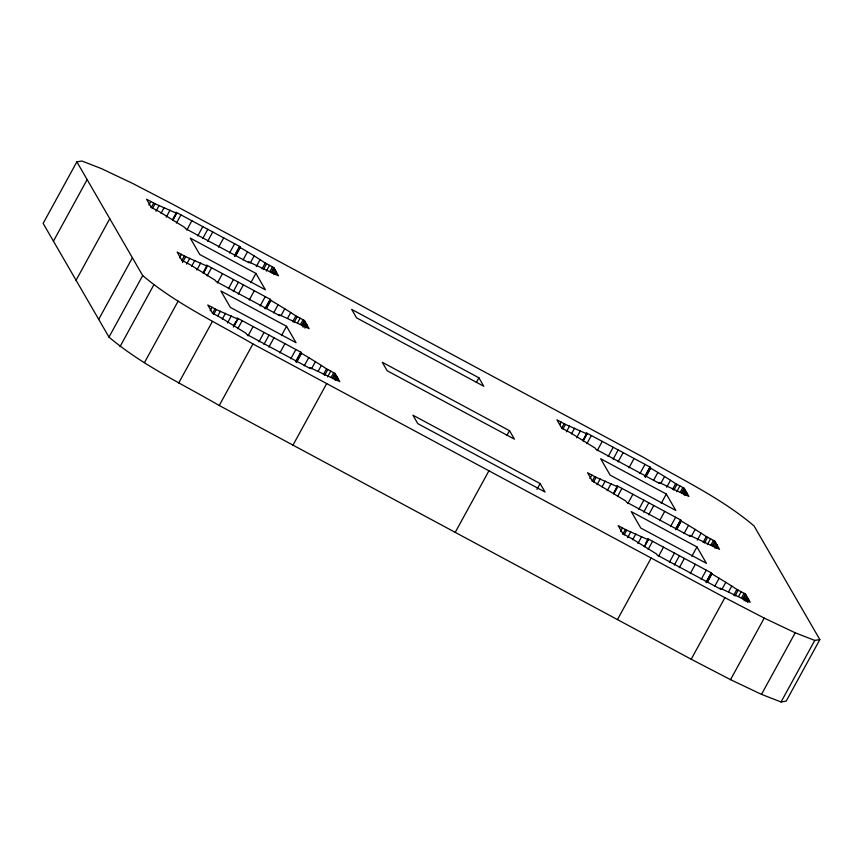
<?xml version="1.0" encoding="UTF-8"?>
<svg xmlns="http://www.w3.org/2000/svg" width="863" height="863" viewBox="0 0 863 863"><rect width="100%" height="100%" fill="white"/><g stroke="black" fill="none" stroke-linecap="round" stroke-linejoin="round"><path stroke-width="1.29" d="M76.85 161.834L43.15 223.398L108.986 337.12C142.093 365.146 181.953 383.808 219.245 405.502L691.198 659.235L730.53 679.656L761.5 694.359L781.058 701.975L786.15 701.166L819.85 639.602L754.014 525.88C720.907 497.854 681.047 479.192 643.755 457.498L171.802 203.765L132.471 183.344L101.5 168.641L81.942 161.025L76.85 161.834L142.697 275.556C175.793 303.582 215.653 322.244 252.945 343.938L724.909 597.671L764.24 618.102L795.211 632.795L814.769 640.411L819.85 639.602M53.441 241.165L87.141 179.601M76.073 280.259L109.774 218.695M148.889 204.984L150.798 201.5M151.187 207.713L153.733 203.075M152.514 208.436L155.06 203.787L176.613 213.312L172.794 220.281M155.998 211.198L159.18 205.383M98.706 319.353L132.406 257.789M161.014 213.334L164.197 207.53M166.214 217.152L170.033 210.184M173.118 218.566L176.3 212.762M173.334 218.943L176.516 213.139M108.986 337.12L142.697 275.556M176.494 223.01L180.95 214.887M120.033 346.602L153.733 285.038M186.796 230.054L191.877 220.755M179.515 257.875L181.424 254.391M181.813 260.615L184.348 255.966M182.503 262.492L185.685 256.678L207.239 266.203L203.42 273.172M197.724 235.933L202.816 226.635M186.624 264.089L189.806 258.285M202.697 238.598L207.778 229.31M191.64 266.236L194.822 260.421M207.67 241.273L212.751 231.985M144.455 362.633L178.166 301.068M196.84 270.043L200.658 263.075M203.107 272.622L206.279 266.818M203.323 272.999L207.142 266.031M218.598 247.152L223.69 237.854M207.12 275.912L211.575 267.778M229.536 253.032L234.617 243.733M217.411 282.945L222.503 273.657M234.499 255.696L239.59 246.408L175.976 212.212L176.613 213.312M234.596 255.869L239.687 246.581M234.822 256.246L239.903 246.958M235.675 255.47L240.13 247.336M235.772 255.631L240.227 247.508L239.59 246.408M210.141 310.777L212.05 307.293M212.427 313.506L214.973 308.857M243.042 259.957L247.498 251.823L240.227 247.508M213.765 314.218L216.3 309.58L237.864 319.094L234.046 326.063M228.35 288.825L233.442 279.536M178.717 382.999L212.417 321.435M217.886 315.826L220.432 311.176M233.323 291.5L238.404 282.201M250.335 262.859L254.154 255.89L247.498 251.823M222.266 319.127L225.448 313.323M238.285 294.164L243.377 284.876M256.279 266.613L260.097 259.644L254.154 255.89M227.465 322.945L231.284 315.966M250.842 282.697L255.923 273.409L190.259 238.102L199.752 254.499L265.416 289.806L255.923 273.409M262.072 268.835L265.254 263.032L260.097 259.644M263.409 269.547L266.581 263.744M233.722 325.513L235.631 322.028M233.312 327.055L237.757 318.922M249.224 300.044L254.305 290.755M266.333 271.122L269.515 265.319M237.746 328.803L242.19 320.669M269.892 271.543L272.438 266.894M271.219 272.255L273.765 267.606L265.254 263.032M271.597 272.891L274.143 268.242M273.042 273.139L274.952 269.655M273.862 274.553L275.772 271.068M274.866 274.024L276.138 271.705M275.243 274.671L276.516 272.341M260.151 305.923L265.243 296.635M248.037 335.836L253.129 326.548M265.124 308.598L270.216 299.299L206.602 265.103L207.239 266.203M265.221 308.771L270.313 299.472M266.074 307.983L270.529 299.849M266.3 308.361L270.745 300.227M266.397 308.533L270.853 300.4L270.216 299.299M219.245 405.502L252.945 343.938M273.668 312.848L278.123 304.725L270.853 300.4M258.976 341.716L264.056 332.428M263.938 344.391L269.029 335.103M280.96 315.75L284.779 308.781L278.123 304.725M268.911 347.066L274.002 337.767M287.541 318.35L290.723 312.535L284.779 308.781M281.467 335.599L286.548 326.3L220.885 291.004L230.378 307.401L296.041 342.697L286.548 326.3M292.697 321.737L295.88 315.923L290.723 312.535M294.024 322.449L297.206 316.635M279.849 352.945L284.93 343.647M297.595 322.859L300.13 318.21M300.518 324.434L303.064 319.785M301.845 325.146L304.391 320.497L295.88 315.923M302.223 325.793L304.758 321.144M303.032 327.196L305.578 322.546M305.124 326.279L306.397 323.959M304.855 328.08L306.764 324.596M305.869 327.562L307.131 325.243M290.777 358.814L295.869 349.526M295.75 361.489L300.831 352.201L237.228 318.005L237.864 319.094M295.847 361.662L300.939 352.374M296.699 360.874L301.155 352.751M296.915 361.252L301.37 353.129M296.387 362.589L301.467 353.291L300.831 352.201M304.294 365.75L308.749 357.616L301.467 353.291M311.586 368.652L315.394 361.683L308.749 357.616M318.167 371.241L321.349 365.437L315.394 361.683M323.323 374.628L326.505 368.825L321.349 365.437M324.65 375.34L327.832 369.537M327.573 376.915L330.756 371.112M292.989 445.146L326.689 383.582M331.144 377.325L333.69 372.687M332.471 378.048L335.017 373.399L326.505 368.825M332.838 378.684L335.383 374.035M334.294 378.933L336.203 375.448M335.114 380.335L337.012 376.851M336.117 379.817L337.39 377.498M336.484 380.464L337.757 378.134M476.344 382.438L478.889 377.789L351.662 309.396L356.57 317.854L483.787 386.257L478.889 377.789M506.969 435.33L509.515 430.691L382.287 362.287L387.185 370.756L514.413 439.148L509.515 430.691M455.222 532.363L488.933 470.81M559.925 424.456L561.198 422.136M561.586 428.35L564.122 423.701M562.913 429.062L565.459 424.423L587.013 433.938L583.194 440.907M566.398 431.834L569.58 426.02M536.959 489.386L540.141 483.582L412.913 415.189L417.811 423.647L545.038 492.039L540.141 483.582M571.414 433.97L574.596 428.167M576.613 437.789L580.432 430.81M582.881 440.357L586.053 434.553M583.097 440.734L586.916 433.765M586.894 443.647L591.349 435.513M597.185 450.68L602.277 441.392M589.914 478.512L591.824 475.028M592.201 481.252L594.747 476.603M593.539 481.964L596.074 477.315L617.638 486.84L613.82 493.809M608.124 456.559L613.215 447.271M597.023 484.726L600.206 478.922M613.097 459.235L618.178 449.947M602.04 486.872L605.222 481.058M618.059 461.91L623.151 452.611M607.239 490.68L611.058 483.712M614.132 492.093L617.315 486.29M613.722 493.636L617.53 486.667M628.998 467.789L634.078 458.49M617.52 496.538L621.964 488.415M639.925 473.658L645.017 464.37M627.811 503.582L632.903 494.283M644.898 476.333L649.99 467.045L586.376 432.848L587.013 433.938M644.995 476.505L650.087 467.217M645.222 476.883L650.303 467.595M645.438 477.261L650.519 467.973M646.171 476.268L650.626 468.134L649.99 467.045M620.54 531.403L622.45 527.919M622.827 534.143L625.373 529.494M653.442 480.594L657.897 472.46L650.626 468.134M624.154 534.855L626.7 530.206L648.253 539.731L644.445 546.7M638.749 509.461L643.83 500.162M627.649 537.617L630.821 531.813M643.712 512.126L648.803 502.838M660.734 483.496L664.553 476.527L657.897 472.46M632.665 539.763L635.837 533.949M648.685 514.801L653.776 505.513M666.678 487.25L670.497 480.281L664.553 476.527M637.865 543.571L641.673 536.603M661.241 503.334L666.322 494.046L600.659 458.738L610.152 475.135L675.815 510.443L666.322 494.046M672.471 489.472L675.653 483.668L670.497 480.281M673.798 490.184L676.98 484.38M646.031 542.665L647.304 540.346M644.337 546.527L648.156 539.558M659.623 520.68L664.704 511.392M676.732 491.759L679.904 485.955M648.135 549.44L652.59 541.306M680.292 492.169L682.838 487.53M681.619 492.892L684.165 488.242L675.653 483.668M681.997 493.528L684.532 488.879M683.442 493.776L685.351 490.292M684.262 495.179L686.171 491.694M685.265 494.661L686.538 492.341M617.455 619.591L651.166 558.027M685.643 495.308L686.905 492.978M670.551 526.559L675.643 517.261M658.437 556.473L663.528 547.185M675.524 529.224L680.605 519.936L617.002 485.74L617.638 486.84M675.621 529.397L680.713 520.109M675.837 529.774L680.929 520.486M676.689 528.997L681.144 520.864M676.797 529.17L681.241 521.036L680.605 519.936M684.068 533.485L688.523 525.351L681.241 521.036M669.375 562.352L674.456 553.064M674.337 565.028L679.429 555.729M691.36 536.387L695.168 529.418L688.523 525.351M679.31 567.692L684.402 558.404M697.304 540.141L701.123 533.172L695.168 529.418M691.856 556.225L696.948 546.937L631.285 511.63L640.778 528.027L706.441 563.334L696.948 546.937M703.097 542.363L706.279 536.559L701.123 533.172M704.424 543.086L707.606 537.271M690.238 573.571L695.33 564.283M707.347 544.65L710.529 538.846M710.918 545.071L713.464 540.421M712.245 545.783L714.791 541.133L706.279 536.559M712.611 546.419L715.157 541.781M714.068 546.667L715.977 543.183M714.888 548.081L716.786 544.596M715.891 547.563L717.164 545.233M716.258 548.199L717.531 545.88M701.177 579.451L706.268 570.163M706.15 582.126L711.231 572.827L647.617 538.631L648.253 539.731M706.247 582.298L711.328 573M706.463 582.676L711.554 573.377M707.315 581.889L711.77 573.755M707.412 582.061L711.867 573.927L711.231 572.827M714.693 586.376L719.138 578.253L711.867 573.927M721.975 589.289L725.794 582.309L719.138 578.253M691.198 659.235L724.909 597.671M728.566 591.878L731.738 586.063L725.794 582.309M733.723 595.265L736.894 589.451L731.738 586.063M735.049 595.977L738.232 590.173M738.609 596.387L741.155 591.738M741.544 597.962L744.079 593.312M742.87 598.674L745.416 594.035L736.894 589.451M743.237 599.321L745.783 594.672M744.057 600.724L746.603 596.085M746.139 599.817L747.412 597.487M745.88 601.619L747.79 598.135M746.883 601.09L748.156 598.771M747.703 602.503L748.976 600.184M730.53 679.656L764.24 618.102M761.5 694.359L795.211 632.795M781.058 701.975L814.769 640.411M155.06 203.787L146.548 199.213L151.295 207.411L159.806 211.985L184.833 227.508L185.469 228.609L249.083 262.805L248.447 261.705L278.512 275.804L273.765 267.606M565.459 424.423L556.937 419.839L561.684 428.037L570.206 432.622L595.233 448.145L595.869 449.245L659.483 483.442L658.847 482.341L688.911 496.441L684.165 488.242M185.685 256.678L177.163 252.104L181.91 260.302L190.432 264.876L215.459 280.41L216.095 281.5L279.709 315.696L279.073 314.607L309.137 328.695L304.391 320.497M596.074 477.315L587.563 472.741L592.309 480.939L625.858 501.036L626.495 502.137L690.098 536.333L689.472 535.233L719.537 549.332L714.791 541.133M216.3 309.58L207.789 304.995L212.535 313.193L221.047 317.778L246.084 333.301L246.721 334.402L310.324 368.598L309.698 367.498L339.763 381.597L335.017 373.399M626.7 530.206L618.188 525.632L622.935 533.83L631.446 538.404L656.484 553.938L657.11 555.028L720.724 589.224L720.087 588.135L750.163 602.234L745.416 594.035"/></g></svg>
